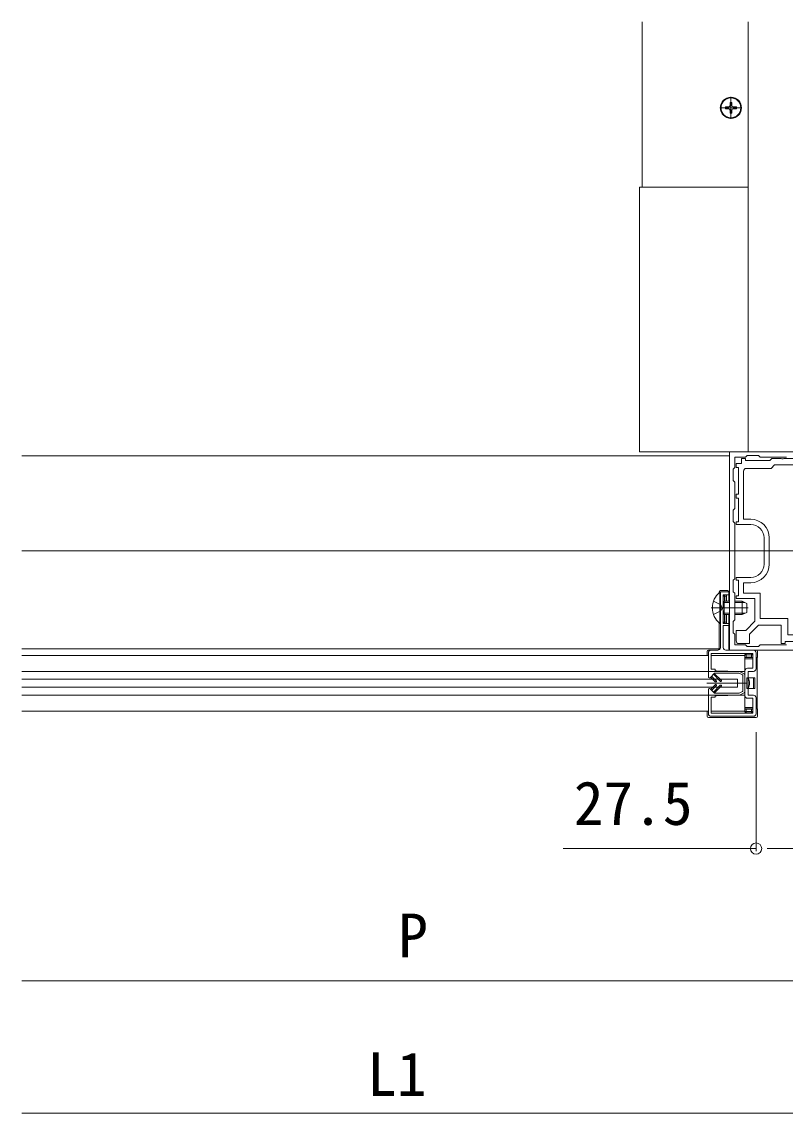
# Model space of a CAD drawing. Units: millimetres, scale not verified. Extents: x -990 to 990, y -1598 to 1604.
# Drawn here: x 322.5 to 611, y -519.7 to -107.2 of the extents above; entities that cross this region are included whole.
import ezdxf
from ezdxf.enums import TextEntityAlignment as Align

# ---------------------------------------------------------------- set-up
doc = ezdxf.new("R2010")
doc.units = ezdxf.units.MM
doc.header["$LTSCALE"] = 8
doc.linetypes.add('CHAIN2', pattern=[12, 9, -1, 1, -1])
doc.linetypes.add('DASHED3', pattern=[4, 3, -1])
for name, color, linetype, lineweight in [('0-3_YKK_11', 2, 'Continuous', 9), ('0-4_YKK_12', 4, 'Continuous', 9), ('0-5_YKK_13', 6, 'Continuous', 9), ('0-6_YKK_D', 7, 'Continuous', 9)]:
    doc.layers.add(name, color=color, linetype=linetype, lineweight=lineweight)
doc.styles.add('ＭＳ ゴシック', font='')
doc.styles.get('ＭＳ ゴシック').set_extended_font_data('MS Gothic')

msp = doc.modelspace()

# ---------------------------------------------------------------- linework, layer by layer
at = {"layer": '0-3_YKK_11'}
for p, q in [((557, -107.188), (557, -169.688)), ((597, -269.688), (597, -107.188)), ((322.5, -271.188), (590, -271.188)), ((590, -271.188), (590, -344.188)), ((597, -269.688), (658, -269.688)), ((932.5, -307.188), (322.5, -307.188)), ((322.5, -344.188), (586, -344.188)), ((589.7, -344.188), (590, -344.188)), ((582, -346.688), (322.5, -346.688)), ((595.8, -346.688), (583, -346.688)), ((595.8, -367.688), (595.8, -346.688)), ((595.8, -352.688), (322.5, -352.688)), ((595.8, -361.688), (322.5, -361.688)), ((582, -367.688), (322.5, -367.688)), ((595.8, -367.688), (583, -367.688))]:
    msp.add_line(p, q, dxfattribs=at)
msp.add_circle((590.5, -139.688), 4, dxfattribs=at)
at = {"layer": '0-4_YKK_12'}
for p, q in [((590.5, -143.838), (590.5, -135.538)), ((594.65, -139.688), (586.35, -139.688)), ((588.45, -139.338), (588.45, -140.038)), ((589.65, -139.338), (588.45, -139.338)), ((589.65, -140.038), (588.45, -140.038)), ((590.85, -137.638), (590.15, -137.638)), ((590.15, -137.638), (590.15, -138.838)), ((590.85, -137.638), (590.85, -138.838)), ((592.55, -139.338), (591.35, -139.338)), ((592.55, -140.038), (591.35, -140.038)), ((592.55, -139.338), (592.55, -140.038)), ((590.15, -140.538), (590.15, -141.738)), ((590.85, -141.738), (590.15, -141.738)), ((590.85, -140.538), (590.85, -141.738)), ((556, -269.688), (597, -269.688)), ((586, -323.009), (586, -322.687)), ((586.252, -322.788), (586.5, -322.788)), ((586.252, -334.588), (586.252, -322.788)), ((586.499, -322.188), (589.201, -322.188)), ((586.5, -322.788), (586.5, -334.588)), ((587.6, -324.288), (588.1, -324.288)), ((587.6, -324.288), (587.6, -326.688)), ((588.1, -323.788), (588.1, -324.288)), ((588.1, -326.188), (588.1, -324.288)), ((588.765, -323.788), (588.8, -323.788)), ((588.8, -323.788), (588.8, -326.188)), ((589.7, -326.188), (589.7, -322.687)), ((587.9, -326.188), (587.6, -326.297)), ((587.9, -326.621), (587.6, -326.558)), ((587.9, -331.188), (587.9, -326.188)), ((587.9, -326.188), (590, -326.188)), ((587.9, -326.621), (590, -326.621)), ((592, -326.188), (594.8, -326.188)), ((592, -326.621), (595.72, -326.621)), ((596.5, -326.988), (594.8, -326.188)), ((594.8, -331.188), (594.8, -326.188)), ((596.5, -330.388), (596.5, -326.988)), ((587.9, -330.755), (587.6, -330.818)), ((587.9, -331.188), (587.6, -331.079)), ((587.6, -331.688), (587.6, -334.088)), ((587.6, -334.088), (588.1, -334.088)), ((587.9, -330.755), (590, -330.755)), ((587.9, -331.188), (590, -331.188)), ((588.1, -334.088), (588.1, -331.188)), ((588.1, -334.588), (588.1, -334.088)), ((588.739, -331.188), (588.739, -334.088)), ((588.8, -331.188), (588.8, -334.588)), ((589.7, -344.189), (589.7, -331.188)), ((591.973, -331.188), (594.8, -331.188)), ((592, -330.755), (595.72, -330.755)), ((594.8, -331.188), (596.5, -330.388)), ((586, -344.189), (586, -334.367)), ((586.252, -334.588), (586.5, -334.588)), ((588.765, -334.588), (588.8, -334.588)), ((581.5, -346.688), (581.5, -345.187)), ((581.999, -344.688), (585.501, -344.688)), ((590.199, -344.688), (600.001, -344.688)), ((595.8, -346.488), (596.3, -346.488)), ((595.8, -346.488), (595.8, -347.396)), ((596.3, -345.988), (596.3, -346.488)), ((598.3, -345.988), (596.3, -345.988)), ((596.3, -346.488), (598.3, -346.488)), ((598.3, -345.988), (598.3, -346.488)), ((600.5, -345.187), (600.5, -347.475)), ((595.8, -347.396), (595.8, -347.475)), ((595.8, -347.484), (595.8, -347.475)), ((598.8, -347.484), (595.8, -347.484)), ((595.8, -347.984), (598.8, -347.984)), ((598.3, -347.37), (596.3, -347.37)), ((598.8, -347.396), (598.8, -347.475)), ((600, -347.475), (600.5, -347.475)), ((600.439, -347.484), (600, -347.484)), ((600, -347.984), (600.408, -347.984)), ((600.408, -347.984), (600.408, -366.392)), ((600.439, -347.484), (600.5, -347.475)), ((582, -352.688), (584.5, -352.688)), ((582, -352.688), (582, -354.838)), ((584.295, -353.388), (582.597, -355.086)), ((584.93, -356.261), (583.176, -354.507)), ((586.477, -356.415), (583.873, -353.81)), ((586.831, -356.061), (584.227, -353.456)), ((593.464, -353.388), (584.295, -353.388)), ((584.7, -352.488), (585, -352.488)), ((585, -352.488), (593.633, -352.686)), ((593.598, -353.42), (594.834, -354.038)), ((595.534, -353.605), (593.76, -352.718)), ((595, -354.306), (595, -360.07)), ((595.7, -360.503), (595.7, -353.873)), ((593, -358.688), (322.5, -358.688)), ((582.823, -354.86), (584.576, -356.615)), ((582.823, -359.516), (584.576, -357.761)), ((584.93, -358.115), (583.176, -359.869)), ((586.477, -357.961), (583.873, -360.566)), ((586.831, -358.315), (584.227, -360.92)), ((596.5, -355.188), (597.5, -355.188)), ((596.5, -355.188), (596.5, -359.188)), ((597.5, -355.188), (599, -355.188)), ((599.5, -355.188), (599, -355.188)), ((599.5, -359.188), (599.5, -355.188)), ((582, -361.688), (582, -359.538)), ((582, -361.688), (584.5, -361.688)), ((584.295, -360.988), (582.597, -359.291)), ((593.464, -360.988), (584.295, -360.988)), ((584.7, -361.888), (585, -361.888)), ((585, -361.888), (593.633, -361.69)), ((593.598, -360.956), (594.834, -360.338)), ((595.534, -360.771), (593.76, -361.658)), ((597.5, -359.188), (596.5, -359.188)), ((599, -359.188), (599.5, -359.188)), ((595.8, -366.392), (595.8, -366.892)), ((598.8, -366.392), (595.8, -366.392)), ((595.8, -366.892), (598.8, -366.892)), ((595.8, -366.901), (595.8, -366.892)), ((595.8, -366.98), (595.8, -366.901)), ((595.8, -366.98), (595.8, -367.888)), ((596.3, -367.006), (595.8, -366.98)), ((596.3, -367.888), (596.3, -367.006)), ((596.3, -367.006), (598.3, -367.006)), ((598.8, -366.98), (598.8, -366.901)), ((598.8, -367.888), (598.8, -366.98)), ((600.408, -366.392), (600, -366.392)), ((600, -366.892), (600.439, -366.892)), ((600.5, -366.901), (600, -366.901)), ((600.439, -366.892), (600.5, -366.901)), ((600.5, -366.901), (600.5, -369.689)), ((581.5, -369.689), (581.5, -367.688)), ((600.001, -370.188), (581.999, -370.188)), ((595.8, -367.888), (596.3, -367.888)), ((596.3, -368.388), (596.3, -367.888)), ((598.3, -367.888), (596.3, -367.888)), ((598.8, -367.888), (598.3, -367.888))]:
    msp.add_line(p, q, dxfattribs=at)
at = {"layer": '0-4_YKK_12', "linetype": 'CHAIN2'}
for p, q in [((583, -328.688), (597, -328.688)), ((596.3, -357.188), (581.4, -357.188))]:
    msp.add_line(p, q, dxfattribs=at)
at = {"layer": '0-4_YKK_12', "linetype": 'DASHED3'}
for p, q in [((583.917, -326.188), (586.635, -327.543)), ((583.917, -331.188), (586.635, -329.833)), ((587.244, -328.688), (586.635, -327.543)), ((587.244, -328.688), (586.635, -329.833))]:
    msp.add_line(p, q, dxfattribs=at)
at = {"layer": '0-4_YKK_12'}
for points in [[(556, -269.688), (556, -169.688), (597, -169.688), (597, -269.688)], [(588.739, -324.288), (588.765, -323.788), (588.1, -323.788)], [(588.1, -324.288), (588.739, -324.288), (588.739, -326.188)], [(588.1, -334.588), (588.765, -334.588), (588.739, -334.088), (588.1, -334.088)], [(595.8, -347.396), (596.3, -347.37), (596.3, -346.488)], [(595.8, -366.392), (595.8, -347.984), (595.8, -347.484)], [(593, -358.688), (593, -355.688), (322.5, -355.688)], [(597.5, -359.188), (599, -359.188), (599, -355.188)], [(598.8, -366.98), (598.3, -367.006), (598.3, -367.888)], [(596.3, -368.388), (598.3, -368.388), (598.3, -367.888)]]:
    msp.add_lwpolyline(points, dxfattribs=at)
msp.add_lwpolyline([(598.8, -346.488), (598.3, -346.488), (598.3, -347.37), (598.8, -347.396)], close=True, dxfattribs=at)
msp.add_circle((590.5, -139.688), 3.75, dxfattribs=at)
for centre, radius, start, end in [((589.65, -138.838), 0.5, 270, 0), ((589.65, -140.538), 0.5, 0, 90), ((591.35, -138.838), 0.5, 180, 270), ((591.35, -140.538), 0.5, 90, 180), ((591.2, -328.688), 7.7, 129.98312, 230.01688), ((588.1, -324.288), 0.5, 90, 180), ((588.1, -334.088), 0.5, 180, 270), ((596.3, -346.488), 0.5, 90, 180), ((598.3, -346.488), 0.5, 0, 90), ((584.7, -352.688), 0.2, 90, 180), ((593.464, -353.688), 0.3, 63.43494, 90), ((593.626, -352.986), 0.3, 63.43494, 88.68309), ((594.7, -354.306), 0.3, 0, 63.43494), ((595.4, -353.873), 0.3, 0, 63.43494), ((582.35, -354.838), 0.35, 180, 315), ((584.753, -356.438), 0.25, 224.99236, 44.99236), ((584.753, -357.938), 0.25, 315.00764, 135.00764), ((586.654, -356.238), 0.25, 224.99236, 44.99236), ((586.654, -358.138), 0.25, 315.00764, 135.00764), ((582.35, -359.538), 0.35, 45, 180), ((584.7, -361.688), 0.2, 180, 270), ((593.464, -360.688), 0.3, 270, 296.56506), ((593.626, -361.39), 0.3, 271.31691, 296.56506), ((594.7, -360.07), 0.3, 296.56506, 0), ((595.4, -360.503), 0.3, 296.56506, 0), ((596.3, -367.888), 0.5, 180, 270), ((598.3, -367.888), 0.5, 270, 0)]:
    msp.add_arc(centre, radius, start, end, dxfattribs=at)
for centre, major_axis, ratio, start_param, end_param in [((586.501, -322.689), (0.355, -0.355), 0.99628, 2.358058, 3.9251274), ((589.199, -322.689), (-0.355, -0.355), 0.99628, 2.358058, 3.9251274), ((582.001, -345.189), (0.355, -0.355), 0.99628, 2.358058, 3.9251274), ((585.499, -344.187), (0.355, -0.355), 0.99628, 5.4996506, 7.06672), ((590.201, -344.187), (-0.355, -0.355), 0.99628, 5.4996506, 7.06672), ((599.999, -345.189), (-0.355, -0.355), 0.99628, 2.358058, 3.9251274), ((600.439, -347.984), (0, -0.5), 0.061163, 3.1503193, 4.712389), ((596.5, -357.188), (0, -2), 0.5, 0, 3.1415927), ((600.439, -366.392), (0, -0.5), 0.061163, 4.712389, 6.2744587), ((582.001, -369.687), (0.355, 0.355), 0.99628, 2.358058, 3.9251274), ((599.999, -369.687), (-0.355, 0.355), 0.99628, 2.358058, 3.9251274)]:
    msp.add_ellipse(centre, major_axis=major_axis, ratio=ratio, start_param=start_param, end_param=end_param, dxfattribs=at)
at = {"layer": '0-5_YKK_13'}
for p, q in [((600, -375.688), (600, -420.688)), ((600, -419.688), (527.1, -419.688)), ((604.25, -419.688), (608.5, -419.688)), ((619, -419.688), (608.5, -419.688)), ((322.5, -469.688), (619, -469.688)), ((322.5, -519.688), (610, -519.688)), ((627.5, -519.688), (597.189, -519.688))]:
    msp.add_line(p, q, dxfattribs=at)
for start, end in [(0, 180), (180, 0)]:
    msp.add_arc((600, -419.688), 2.125, start, end, dxfattribs=at)
at = {"layer": '0-6_YKK_D'}
for p, q in [((603, -312.188), (603, -302.188)), ((605, -312.188), (605, -302.188)), ((586.5, -322.688), (586.5, -343.688)), ((585.5, -344.688), (583, -344.688)), ((599, -344.688), (588.6, -344.688)), ((600, -351.688), (600, -345.688)), ((595.8, -352.488), (595.8, -361.888)), ((600, -368.688), (600, -362.688)), ((583, -369.688), (599, -369.688))]:
    msp.add_line(p, q, dxfattribs=at)
msp.add_lwpolyline([(665, -269.688), (590, -269.688), (590, -344.688), (665, -344.688)], close=True, dxfattribs=at)
for points in [[(611.5, -271.688), (601.5, -271.688), (600.9, -271.088), (596.6, -271.088), (596, -271.688), (592, -271.688), (592, -275.688), (591.4, -276.288), (591.4, -280.588), (592, -281.188), (592, -291.188), (591.4, -291.788), (591.4, -296.088), (592, -296.688), (592, -317.688), (591.4, -318.288), (591.4, -322.588), (592, -323.188), (592, -333.188), (591.4, -333.788), (591.4, -338.088), (592, -338.688), (592, -342.688), (596, -342.688), (596.6, -343.288), (600.9, -343.288), (601.5, -342.688), (611.5, -342.688)], [(598, -297.188), (592.5, -297.188), (592.5, -296.188), (593.3, -296.188), (593.3, -287.188), (592.5, -287.188), (592.5, -285.688), (593.3, -285.688), (593.3, -275.688), (592.5, -275.688), (592.5, -274.188), (594.5, -274.188), (594.5, -272.188), (596, -272.188), (596, -272.988), (605.164, -272.988), (605.964, -272.188), (609.542, -272.188), (609.725, -272.308), (610.275, -272.308), (610.458, -272.188), (617.5, -272.188), (617.5, -277.688)], [(596.3, -275.988), (605.7, -275.988), (607, -274.688), (613.9, -274.688)], [(598, -295.188), (595.3, -295.188), (595.3, -276.988)], [(592.5, -341.188), (592.5, -337.188), (596.086, -337.188), (599.5, -333.774), (599.5, -325.188), (592.5, -325.188), (592.5, -324.188), (593.3, -324.188), (593.3, -318.188), (592.5, -318.188), (592.5, -317.188), (598, -317.188)], [(643, -338.888), (612, -338.888), (612, -332.688), (601.5, -332.688), (601.5, -323.188), (595.3, -323.188), (595.3, -319.188), (598, -319.188)], [(587.6, -343.688), (587.6, -335.388), (589.7, -335.388), (589.7, -334.588), (587.6, -334.588), (587.6, -329.646), (587.48, -329.463), (587.48, -328.913), (587.6, -328.73), (587.6, -323.788), (589.7, -323.788), (589.7, -322.688), (586.5, -322.688)], [(633, -341.388), (622, -341.388), (622, -342.188), (620.5, -342.188), (620.5, -341.388), (611, -341.388), (611, -342.188), (609.5, -342.188), (609.5, -335.188), (600.914, -335.188), (597.5, -338.602), (597.5, -342.188), (593.5, -342.188)], [(582, -345.688), (582, -352.688), (584.5, -352.688), (584.5, -351.888), (583, -351.888), (583, -345.888), (598.8, -345.888), (598.8, -351.488), (596.8, -351.488)], [(599, -361.688), (597, -361.688), (597, -352.688), (599, -352.688)], [(596.8, -362.888), (598.8, -362.888), (598.8, -368.488), (583, -368.488), (583, -362.488), (584.5, -362.488), (584.5, -361.688), (582, -361.688), (582, -368.688)]]:
    msp.add_lwpolyline(points, dxfattribs=at)
for centre, radius, start, end in [((596.3, -276.988), 1, 90.00001, 179.99999), ((598, -302.188), 7, 0.00001, 89.99999), ((598, -302.188), 5, 0.00001, 89.99999), ((598, -312.188), 7, 270.00001, 359.99999), ((598, -312.188), 5, 270.00001, 359.99999), ((593.5, -341.188), 1, 180.00001, 269.99999), ((583, -345.688), 1, 90.00001, 179.99999), ((585.5, -343.688), 1, 270.00001, 359.99999), ((588.6, -343.688), 1, 180.00001, 269.99999), ((599, -345.688), 1, 0.00001, 89.99999), ((596.8, -352.488), 1, 90.00001, 179.99999), ((599, -351.688), 1, 270.00001, 359.99999), ((596.8, -361.888), 1, 180.00001, 269.99999), ((599, -362.688), 1, 0.00001, 89.99999), ((583, -368.688), 1, 180.00001, 269.99999), ((599, -368.688), 1, 270.00001, 359.99999)]:
    msp.add_arc(centre, radius, start, end, dxfattribs=at)

# ---------------------------------------------------------------- texts
at = {"layer": '0-5_YKK_13', "style": 'ＭＳ ゴシック'}
for s, p in [('27.5', (531.1, -415.688)), ('P', (464.75, -465.688)), ('L1', (453.05, -518.088))]:
    msp.add_text(s, height=16.5, dxfattribs=at).set_placement(p, align=Align.BOTTOM_LEFT)

doc.saveas('drawing.dxf')
